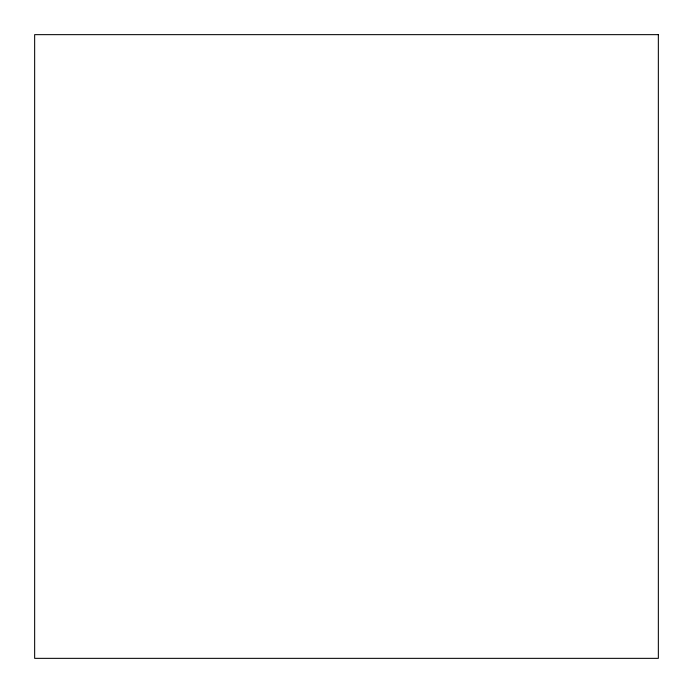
<?xml version="1.0" encoding="UTF-8"?>
<svg xmlns="http://www.w3.org/2000/svg" width="693" height="693" viewBox="0 0 693 693"><rect width="100%" height="100%" fill="white"/><g stroke="black" fill="none" stroke-linecap="round" stroke-linejoin="round"><path stroke-width="1.04" d="M658.35 34.65L34.65 34.65L34.65 658.35L658.35 658.35L658.35 34.65"/></g></svg>
